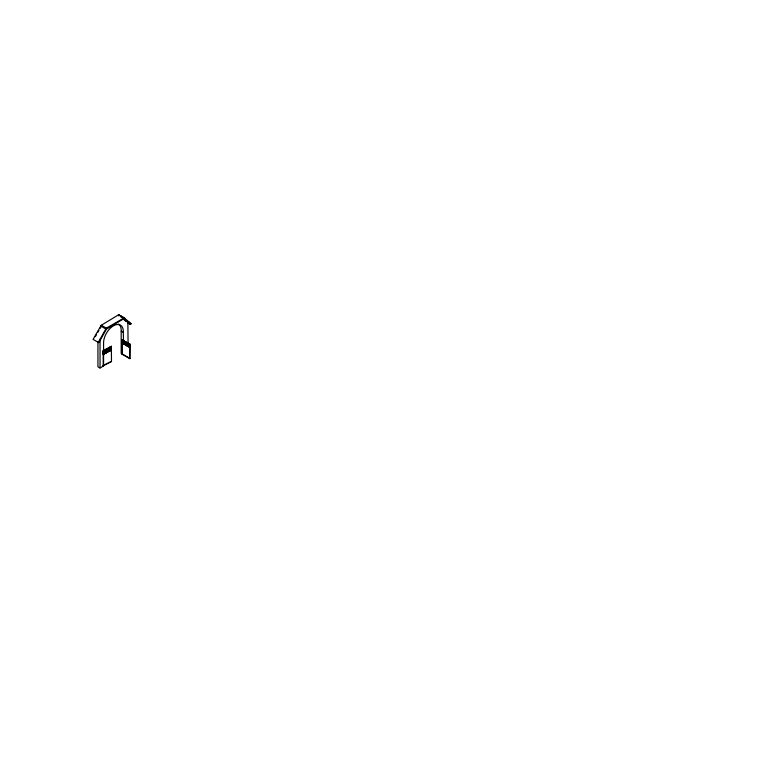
<?xml version="1.0" encoding="UTF-8"?>
<svg xmlns="http://www.w3.org/2000/svg" width="782" height="782" viewBox="0 0 782 782"><rect width="100%" height="100%" fill="white"/><g stroke="black" fill="none" stroke-linecap="round" stroke-linejoin="round"><path stroke-width="1.17" d="M98.278 342.379L106.323 328.176L124.211 317.844L131.053 323.689L130.516 324.481L127.456 322.712M100.77 326.055L93.078 339.378L98.796 342.682L106.323 329.261L106.323 328.176L101.289 325.273L100.77 326.055L106.323 329.261L124.739 318.137L118.727 314.687L101.289 325.273M95.365 336.602L96.548 334.549M97.73 332.497L98.913 330.454M100.096 328.401L101.289 326.348M119.255 314.97L118.727 315.762L118.727 314.687L121.933 317.336M121.738 316.407L121.2 317.199L121.2 316.114M129.372 322.213L128.844 323.005L130.516 324.481M121.963 339.857L130.066 344.236L129.802 358.664L121.963 354.138L121.963 339.857L130.066 344.236M122.471 340.317L122.95 343.278M122.921 340.581L123.4 343.533M123.595 340.972L123.595 343.943L123.292 332.379A13.978 8.074 -60 0 0 113.429 325.82A13.978 8.074 -60 0 0 103.576 343.767L103.576 365.966L100.037 367.999L97.936 366.787L97.936 341.626M123.82 344.08L124.074 340.942L124.27 344.334M124.524 341.206L124.494 344.461M122.275 342.887L122.5 340.043L121.963 340.023M124.719 344.598L124.973 341.47L125.648 344.833M122.5 343.015L121.963 343.005M125.423 341.724L125.394 344.979M125.619 342.135L126.098 345.097M126.068 342.399L126.547 345.351M126.518 342.653L126.997 345.615M126.967 345.888L127.222 342.76L127.896 346.133M127.671 343.024L127.417 346.152M128.092 343.562L128.092 346.543L127.877 322.448L128.844 323.005L123.302 318.411L123.302 317.326M128.316 343.689L128.795 346.651M128.776 343.963L129.265 346.915M129.225 344.217L129.45 347.325L129.704 344.197M121.963 354.138L122.217 339.711M102.911 354.314L102.911 350.874L111.357 346.27L111.494 361.46L102.911 365.8M103.292 350.835L103.566 354.334L103.292 350.835L103.811 351.138M104.524 350.17L104.534 350.747L104.524 350.17C104.133 359.27 105.697 348.606 104.759 350.033M105.247 349.769L105.247 353.415M105.726 349.505L105.726 353.161M106.215 349.241L106.196 352.897M106.694 348.977L106.675 352.643M107.144 352.379L107.427 348.586L107.623 352.125M109.118 347.667L109.284 351.216L109.118 347.667L109.529 348.029M109.597 347.404L109.763 350.962L109.597 347.404L109.998 347.765M103.195 365.976L103.195 351.304L111.494 346.788M104.045 351.01L104.026 350.434L104.045 354.07L104.28 350.883M107.857 348.928C107.779 346.328 108.004 357.227 108.102 348.801M108.336 348.674C108.268 346.055 108.473 356.973 108.571 348.547M108.815 348.41C108.766 345.781 108.933 356.719 109.05 348.283M110.242 347.638C110.242 344.97 110.321 355.957 110.477 347.511M110.712 347.384C110.741 344.696 110.79 355.702 110.956 347.247M111.298 349.593L111.191 350.18L111.298 346.475M103.292 353.953L103.537 350.698M103.967 365.233L111.494 361.46M128.277 322.096L131.053 323.689M118.581 324.071A13.978 8.074 -60 0 1 121.19 331.167L123.292 332.379M130.066 358.518L121.19 353.366L121.19 331.167M123.302 318.411L129.558 323.924M123.947 319.613L125.775 321.236M104.534 353.806L104.768 353.679M110.242 350.698L110.477 350.571M111.191 347.12L111.357 346.27M129.802 344.393L129.802 358.664M129.489 344.07L129.489 347.042M129.45 344.344L129.45 347.325M129.001 344.09L129.001 347.071M128.541 343.826L128.541 346.797M127.642 343.298L127.642 346.279M127.222 342.76L127.192 346.025M126.743 342.78L126.743 345.761M126.293 342.526L126.293 345.507M125.843 342.262L125.843 345.243M124.973 341.47L124.944 344.725M124.211 317.844L124.211 318.929M124.074 340.942L124.045 344.207M123.145 340.708L123.145 343.689M122.696 340.444L122.696 343.425M109.842 347.267L109.763 350.962M109.363 347.531L109.284 351.216M107.427 348.586L107.388 352.252M106.939 348.85L106.909 352.516M106.46 349.114L106.44 352.77M105.971 349.378L105.961 353.024M105.492 349.642L105.482 353.288M105.003 349.906L105.013 353.542M100.037 339.241L100.037 367.999"/></g></svg>
